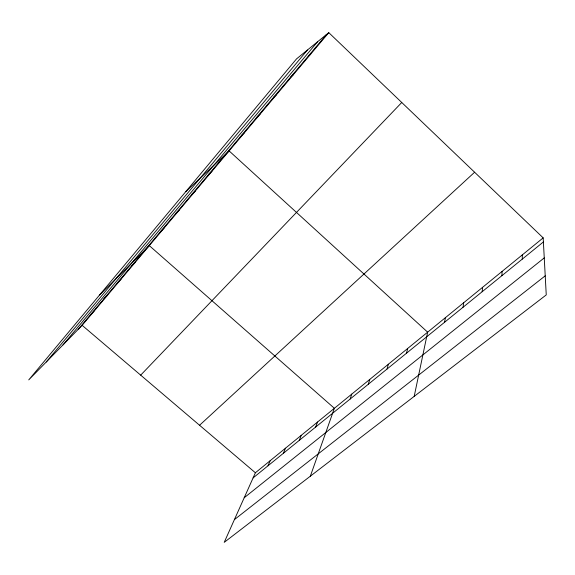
<?xml version="1.0" encoding="UTF-8"?>
<svg xmlns="http://www.w3.org/2000/svg" width="575" height="575" viewBox="0 0 575 575"><rect width="100%" height="100%" fill="white"/><g stroke="black" fill="none" stroke-linecap="round" stroke-linejoin="round"><path stroke-width="0.86" d="M522.28 259.109L522.294 254.905M501.882 275.698L502.112 271.378M482.152 291.733L482.583 287.32M463.055 307.251L463.687 302.745M444.568 322.273L445.381 317.688M414.194 396.376L427.642 332.163L229.123 150.916L185.811 191.619M406.503 353.215L407.668 348.472M387.054 369.021L388.384 364.212M368.28 384.287L369.768 379.407M350.146 399.028L351.778 394.091M310.335 476.179L334.377 408.293L149.306 245.633L99.619 294.939M315.661 427.052L317.551 422.028M299.259 440.393L301.264 435.325M283.374 453.301L285.488 448.198M267.993 465.8L270.207 460.676M543.174 237.87L255.393 472.765L224.214 542.354L546.25 294.91L543.174 237.87L328.785 32.646L296.549 58.873L28.75 379.888L82.139 325.328L328.785 32.646M46.237 362.013L307.388 50.054M63.013 344.878L317.522 41.81M78.2 329.353L326.492 34.514M140.681 375.144L401.753 102.494M90.821 314.374L94.71 310.414M103.852 298.892L107.69 295.011M117.322 282.9L121.095 279.098M131.258 266.354L134.96 262.646M160.597 231.509L164.148 228.016M176.065 213.145L179.522 209.774M192.1 194.106L195.457 190.864M208.732 174.354L211.981 171.257M241.356 135.621L244.368 132.825M199.568 425.256L474.605 172.234M257.226 116.761L260.123 114.13M273.65 97.261L276.417 94.796M290.648 77.079L293.264 74.8M308.25 56.177L310.716 54.093M253.079 477.918L543.389 241.953M244.188 497.763L544.252 257.895M234.399 519.62L545.222 275.827M82.139 325.328L255.393 472.765"/></g></svg>
